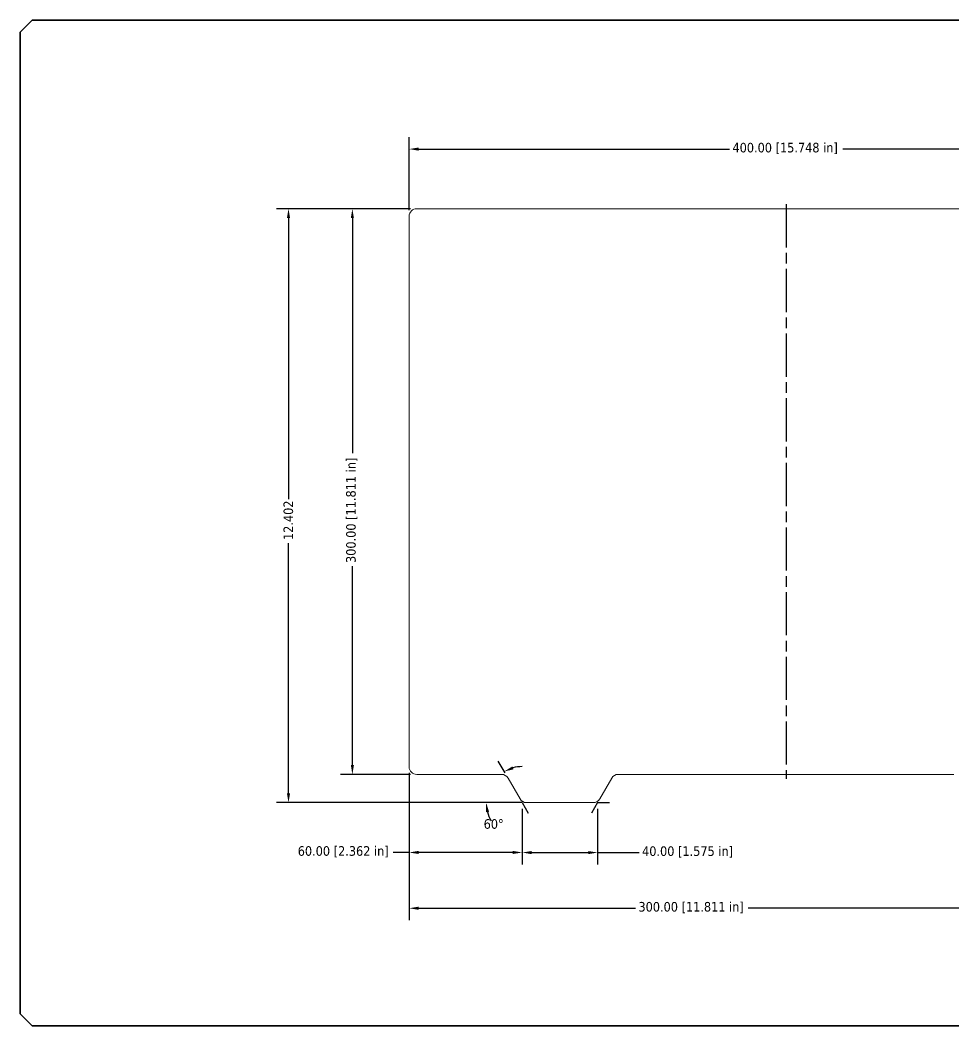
# Model space of a CAD drawing. Header units: inches. Extents: x 1 to 33.8, y 0.5 to 21.5.
# Drawn here: x 1 to 20.51, y 0.5 to 21.5 of the extents above; entities that cross this region are included whole.
import ezdxf

# ---------------------------------------------------------------- set-up
doc = ezdxf.new("R2010")
doc.units = ezdxf.units.IN
doc.header["$LTSCALE"] = 2
doc.header["$MEASUREMENT"] = 0
doc.linetypes.add('CHAIN', pattern=[0.7087, 0.4724, -0.0591, 0.1181, -0.0591])
doc.layers.get('0').update_dxf_attribs({"lineweight": 25})
for name, color, linetype, lineweight in [('Border (ANSI)', 7, 'Continuous', 50), ('Centerline (ANSI)', 7, 'Continuous', 25), ('Dimension (ANSI)', 7, 'Continuous', 25), ('TITLE', 7, 'Continuous', 35), ('Visible (ANSI)', 7, 'Continuous', 18)]:
    doc.layers.add(name, color=color, linetype=linetype, lineweight=lineweight)
doc.styles.add('Note Text (ANSI)', font='tahoma.ttf')
doc.dimstyles.new('Default (ANSI)', dxfattribs={"dimscale": 2, "dimtxt": 0.1, "dimasz": 0.098425, "dimexe": 0.125, "dimexo": 0.0625, "dimgap": 0.031496, "dimtad": 0, "dimtih": 1, "dimtoh": 1, "dimdec": 3, "dimrnd": 1e-08, "dimzin": 4, "dimdsep": 46, "dimtxsty": 'Note Text (ANSI)', "dimcen": 0.09, "dimdle": 0.393701, "dimclrd": 256, "dimclre": 256, "dimclrt": 256, "dimadec": 0, "dimazin": 1, "dimtfac": 1.2, "dimtofl": 0, "dimtmove": 0, "dimatfit": 3, "dimfxl": 0, "dimtolj": 1, "dimtzin": 4, "dimlwd": -1, "dimlwe": -1, "dimarcsym": 0})
doc.dimstyles.new('Default - mm [in] (ANSI)', dxfattribs={"dimscale": 2, "dimtxt": 0.1, "dimasz": 0.098425, "dimexe": 0.125, "dimexo": 0.063, "dimgap": 0.031496, "dimtad": 0, "dimtoh": 1, "dimlfac": 25.4, "dimrnd": 1e-08, "dimzin": 4, "dimdsep": 46, "dimtxsty": 'Note Text (ANSI)', "dimcen": 0.09, "dimdle": 0.393701, "dimclrd": 256, "dimclre": 256, "dimclrt": 256, "dimadec": 1, "dimazin": 1, "dimtfac": 1.2, "dimtofl": 0, "dimtmove": 0, "dimatfit": 3, "dimfxl": 0, "dimtolj": 1, "dimtzin": 4, "dimlwd": -1, "dimlwe": -1, "dimarcsym": 0})

# ---------------------------------------------------------------- blocks, each defined once
blk = doc.blocks.new('Borders B-Size')
at = {"layer": 'Border (ANSI)', "lineweight": 25}
blk.add_line((16.875, 10.625), (16.75, 10.75), dxfattribs=at)
at = {"layer": 'TITLE'}
for p, q in [((0.5, 10.625), (0.625, 10.75)), ((0.625, 10.75), (16.75, 10.75)), ((0.5, 0.375), (0.5, 10.625)), ((16.875, 10.625), (16.875, 0.375)), ((0.625, 0.25), (0.5, 0.375)), ((16.875, 0.375), (16.75, 0.25)), ((16.75, 0.25), (0.625, 0.25))]:
    blk.add_line(p, q, dxfattribs=at)
blk = doc.blocks.new('*D15')
at = {"layer": 'Defpoints', "color": 0, "transparency": 16777216}
for p in [(24.874, 18.807), (9.126, 17.405), (24.874, 17.405)]:
    blk.add_point(p, dxfattribs=at)
at = {"layer": 'Dimension (ANSI)', "transparency": 16777216}
for p, q in [((9.126, 17.531), (9.126, 19.057)), ((24.874, 17.531), (24.874, 19.057)), ((9.323, 18.807), (15.817, 18.807)), ((24.677, 18.807), (18.183, 18.807))]:
    blk.add_line(p, q, dxfattribs=at)
for points in [[(9.323, 18.84), (9.323, 18.774), (9.126, 18.807)], [(24.677, 18.84), (24.677, 18.774), (24.874, 18.807)]]:
    blk.add_solid(points, dxfattribs=at)
at = {"layer": 'Dimension (ANSI)', "transparency": 16777216, "insert": (15.88, 18.938), "char_height": 0.2, "attachment_point": 1, "style": 'Note Text (ANSI)'}
blk.add_mtext('\\A1;400.00 [15.748 in]', dxfattribs=at)
blk = doc.blocks.new('*D16')
at = {"layer": 'Defpoints', "color": 0, "transparency": 16777216}
for p in [(9.283, 17.562), (7.94, 5.751), (9.283, 5.751)]:
    blk.add_point(p, dxfattribs=at)
at = {"layer": 'Dimension (ANSI)', "transparency": 16777216}
for p, q in [((9.157, 17.562), (7.69, 17.562)), ((7.94, 17.365), (7.94, 12.46)), ((7.94, 5.948), (7.94, 10.102)), ((9.157, 5.751), (7.69, 5.751))]:
    blk.add_line(p, q, dxfattribs=at)
for points in [[(7.908, 17.365), (7.973, 17.365), (7.94, 17.562)], [(7.908, 5.948), (7.973, 5.948), (7.94, 5.751)]]:
    blk.add_solid(points, dxfattribs=at)
at = {"layer": 'Dimension (ANSI)', "transparency": 16777216, "insert": (7.81, 10.165), "char_height": 0.2, "attachment_point": 1, "rotation": 90, "style": 'Note Text (ANSI)'}
blk.add_mtext('\\A1;300.00 [11.811 in]', dxfattribs=at)
blk = doc.blocks.new('*D17')
at = {"layer": 'Defpoints', "color": 0, "transparency": 16777216}
for p in [(6.606, 17.562), (9.283, 17.562), (11.579, 5.161)]:
    blk.add_point(p, dxfattribs=at)
at = {"layer": 'Dimension (ANSI)', "transparency": 16777216}
for p, q in [((9.158, 17.562), (6.356, 17.562)), ((6.606, 17.365), (6.606, 11.499)), ((6.606, 5.358), (6.606, 10.582)), ((11.454, 5.161), (6.356, 5.161))]:
    blk.add_line(p, q, dxfattribs=at)
for points in [[(6.573, 17.365), (6.639, 17.365), (6.606, 17.562)], [(6.573, 5.358), (6.639, 5.358), (6.606, 5.161)]]:
    blk.add_solid(points, dxfattribs=at)
at = {"layer": 'Dimension (ANSI)', "transparency": 16777216, "insert": (6.502, 10.644), "char_height": 0.2, "attachment_point": 1, "rotation": 90, "style": 'Note Text (ANSI)'}
blk.add_mtext('\\A1;12.402', dxfattribs=at)
blk = doc.blocks.new('*D18')
at = {"layer": 'Defpoints', "color": 0, "transparency": 16777216}
for p in [(11.193, 5.673), (10.912, 5.644), (11.363, 5.161), (11.488, 5.161)]:
    blk.add_point(p, dxfattribs=at)
at = {"layer": 'Dimension (ANSI)', "transparency": 16777216}
for p, q in [((11.13, 5.781), (10.987, 6.028)), ((11.238, 5.161), (10.486, 5.161))]:
    blk.add_line(p, q, dxfattribs=at)
for start, end in [(89.9137, 104.9568), (195.0432, 210.0863)]:
    blk.add_arc((11.488, 5.161), 0.752, start, end, dxfattribs=at)
for points in [[(11.307, 5.857), (11.282, 5.917), (11.112, 5.812)], [(10.73, 4.961), (10.795, 4.97), (10.736, 5.161)]]:
    blk.add_solid(points, dxfattribs=at)
at = {"layer": 'Dimension (ANSI)', "transparency": 16777216, "insert": (10.683, 4.816), "char_height": 0.2, "attachment_point": 1, "style": 'Note Text (ANSI)'}
blk.add_mtext('\\A1;60°', dxfattribs=at)
blk = doc.blocks.new('*D19')
at = {"layer": 'Defpoints', "color": 0, "transparency": 16777216}
for p in [(11.488, 5.161), (13.063, 5.161), (11.488, 4.119)]:
    blk.add_point(p, dxfattribs=at)
at = {"layer": 'Dimension (ANSI)', "transparency": 16777216}
for p, q in [((11.488, 5.035), (11.488, 3.869)), ((13.063, 5.035), (13.063, 3.869)), ((11.685, 4.119), (12.866, 4.119)), ((13.063, 4.119), (13.929, 4.119))]:
    blk.add_line(p, q, dxfattribs=at)
for points in [[(11.685, 4.151), (11.685, 4.086), (11.488, 4.119)], [(12.866, 4.151), (12.866, 4.086), (13.063, 4.119)]]:
    blk.add_solid(points, dxfattribs=at)
at = {"layer": 'Dimension (ANSI)', "transparency": 16777216, "insert": (13.992, 4.249), "char_height": 0.2, "attachment_point": 1, "style": 'Note Text (ANSI)'}
blk.add_mtext('\\A1;40.00 [1.575 in]', dxfattribs=at)
blk = doc.blocks.new('*D20')
at = {"layer": 'Defpoints', "color": 0, "transparency": 16777216}
for p in [(9.126, 5.909), (11.488, 5.161), (11.488, 4.121)]:
    blk.add_point(p, dxfattribs=at)
at = {"layer": 'Dimension (ANSI)', "transparency": 16777216}
for p, q in [((9.126, 5.783), (9.126, 3.871)), ((11.488, 5.035), (11.488, 3.871)), ((9.126, 4.121), (8.795, 4.121)), ((11.291, 4.121), (9.323, 4.121))]:
    blk.add_line(p, q, dxfattribs=at)
for points in [[(9.323, 4.154), (9.323, 4.089), (9.126, 4.121)], [(11.291, 4.154), (11.291, 4.089), (11.488, 4.121)]]:
    blk.add_solid(points, dxfattribs=at)
at = {"layer": 'Dimension (ANSI)', "transparency": 16777216, "insert": (6.799, 4.252), "char_height": 0.2, "attachment_point": 1, "style": 'Note Text (ANSI)'}
blk.add_mtext('\\A1;60.00 [2.362 in]', dxfattribs=at)
blk = doc.blocks.new('*D21')
at = {"layer": 'Defpoints', "color": 0, "transparency": 16777216}
for p in [(9.126, 5.909), (20.937, 5.161), (20.937, 2.956)]:
    blk.add_point(p, dxfattribs=at)
at = {"layer": 'Dimension (ANSI)', "transparency": 16777216}
for p, q in [((9.126, 5.783), (9.126, 2.706)), ((20.937, 5.035), (20.937, 2.706)), ((9.323, 2.956), (13.853, 2.956)), ((20.74, 2.956), (16.21, 2.956))]:
    blk.add_line(p, q, dxfattribs=at)
for points in [[(9.323, 2.989), (9.323, 2.923), (9.126, 2.956)], [(20.74, 2.989), (20.74, 2.923), (20.937, 2.956)]]:
    blk.add_solid(points, dxfattribs=at)
at = {"layer": 'Dimension (ANSI)', "transparency": 16777216, "insert": (13.916, 3.087), "char_height": 0.2, "attachment_point": 1, "style": 'Note Text (ANSI)'}
blk.add_mtext('\\A1;300.00 [11.811 in]', dxfattribs=at)

msp = doc.modelspace()

# ---------------------------------------------------------------- linework, layer by layer
at = {"layer": 'Centerline (ANSI)', "linetype": 'CHAIN', "ltscale": 0.952448}
msp.add_line((17, 17.65481), (17, 5.65875), dxfattribs=at)
at = {"layer": 'Dimension (ANSI)'}
for p, q in [((11.48819, 5.16071), (11.23819, 5.16071)), ((11.48819, 5.16071), (11.23819, 5.16071)), ((11.48819, 5.16071), (11.61319, 4.94421)), ((11.48819, 5.16071), (11.61319, 4.94421)), ((13.06299, 5.16071), (12.93799, 4.94421)), ((13.06299, 5.16071), (13.31299, 5.16071))]:
    msp.add_line(p, q, dxfattribs=at)
at = {"layer": 'Visible (ANSI)'}
for p, q in [((24.71654, 17.56229), (9.28346, 17.56229)), ((9.12598, 17.40481), (9.12598, 5.90875)), ((9.28346, 5.75127), (11.05631, 5.75127)), ((11.19269, 5.67253), (11.44273, 5.23946)), ((13.10845, 5.23946), (13.35849, 5.67253)), ((13.49487, 5.75127), (20.50513, 5.75127)), ((11.57911, 5.16071), (12.97207, 5.16071))]:
    msp.add_line(p, q, dxfattribs=at)
for centre, start, end in [((9.28346, 17.40481), 90, 180), ((9.28346, 5.90875), 180, 270), ((11.05631, 5.59379), 30, 90), ((13.49487, 5.59379), 90, 150), ((11.57911, 5.3182), 210, 270), ((12.97207, 5.3182), 270, 330)]:
    msp.add_arc(centre, 0.15748, start, end, dxfattribs=at)

# ---------------------------------------------------------------- block references
at = {"xscale": 2, "yscale": 2, "zscale": 2}
msp.add_blockref('Borders B-Size', (0, 0), dxfattribs=at)

# ---------------------------------------------------------------- dimensions: what is measured, and where the dimension line sits
at = {"layer": 'Dimension (ANSI)'}
for base, p1, p2, angle, dimstyle, override, picture, middle in [((24.87402, 18.80676), (9.12598, 17.40481), (24.87402, 17.40481), 180, 'Default - mm [in] (ANSI)', {"dimgap": 0.031496, "dimtoh": 0, "dimdec": 2, "dimlfac": 25.4, "dimtol": 0, "dimlim": 0, "dimtp": 0, "dimtm": 0, "dimtdec": 2, "dimatfit": 1}, '*D15', (17, 18.80676)), ((6.6063, 17.56229), (11.57911, 5.16071), (9.28346, 17.56229), 270, 'Default (ANSI)', {"dimgap": 0.031496, "dimtih": 0, "dimtoh": 0, "dimdec": 3, "dimtol": 0, "dimlim": 0, "dimtp": 0, "dimtm": 0, "dimtdec": 2, "dimatfit": 1}, '*D17', (6.6063, 11.04033)), ((7.94039, 5.75127), (9.28346, 17.56229), (9.28346, 5.75127), 90, 'Default - mm [in] (ANSI)', {"dimgap": 0.031496, "dimtoh": 0, "dimdec": 2, "dimlfac": 25.4, "dimtol": 0, "dimlim": 0, "dimtp": 0, "dimtm": 0, "dimtdec": 2, "dimatfit": 1}, '*D16', (7.94039, 11.28121)), ((11.48819, 4.12134), (9.12598, 5.90875), (11.48819, 5.16071), 180, 'Default - mm [in] (ANSI)', {"dimgap": 0.031496, "dimtoh": 0, "dimdec": 2, "dimlfac": 25.4, "dimtol": 0, "dimlim": 0, "dimtp": 0, "dimtm": 0, "dimtdec": 2, "dimatfit": 2}, '*D20', (7.76507, 4.12134)), ((20.93701, 2.95599), (9.12598, 5.90875), (20.93701, 5.16071), 180, 'Default - mm [in] (ANSI)', {"dimgap": 0.031496, "dimtoh": 0, "dimdec": 2, "dimlfac": 25.4, "dimtol": 0, "dimlim": 0, "dimtp": 0, "dimtm": 0, "dimtdec": 2, "dimatfit": 1}, '*D21', (15.0315, 2.95599)), ((11.48819, 4.11858), (13.06299, 5.16071), (11.48819, 5.16071), 180, 'Default - mm [in] (ANSI)', {"dimgap": 0.031496, "dimtoh": 0, "dimdec": 2, "dimlfac": 25.4, "dimtol": 0, "dimlim": 0, "dimtp": 0, "dimtm": 0, "dimtdec": 2, "dimatfit": 2}, '*D19', (14.96128, 4.11858))]:
    dim = msp.add_linear_dim(base=base, p1=p1, p2=p2, angle=angle, dimstyle=dimstyle, override=override, dxfattribs=at)
    dim.commit()
    dim.dimension.update_dxf_attribs({"geometry": picture, "text_midpoint": middle, "dimtype": 160})
dim = msp.add_angular_dim_3p(base=(10.91219, 5.64404), center=(11.48819, 5.16071), p1=(11.19269, 5.67253), p2=(11.36319, 5.16071), dimstyle='Default (ANSI)', override={"dimgap": 0.031496, "dimadec": 0, "dimtol": 0, "dimlim": 0, "dimtp": 0, "dimtm": 0, "dimtdec": 0}, dxfattribs=at)
dim.commit()
dim.dimension.update_dxf_attribs({"geometry": '*D18', "text_midpoint": (10.8852, 4.71152), "dimtype": 165})

doc.saveas('drawing.dxf')
